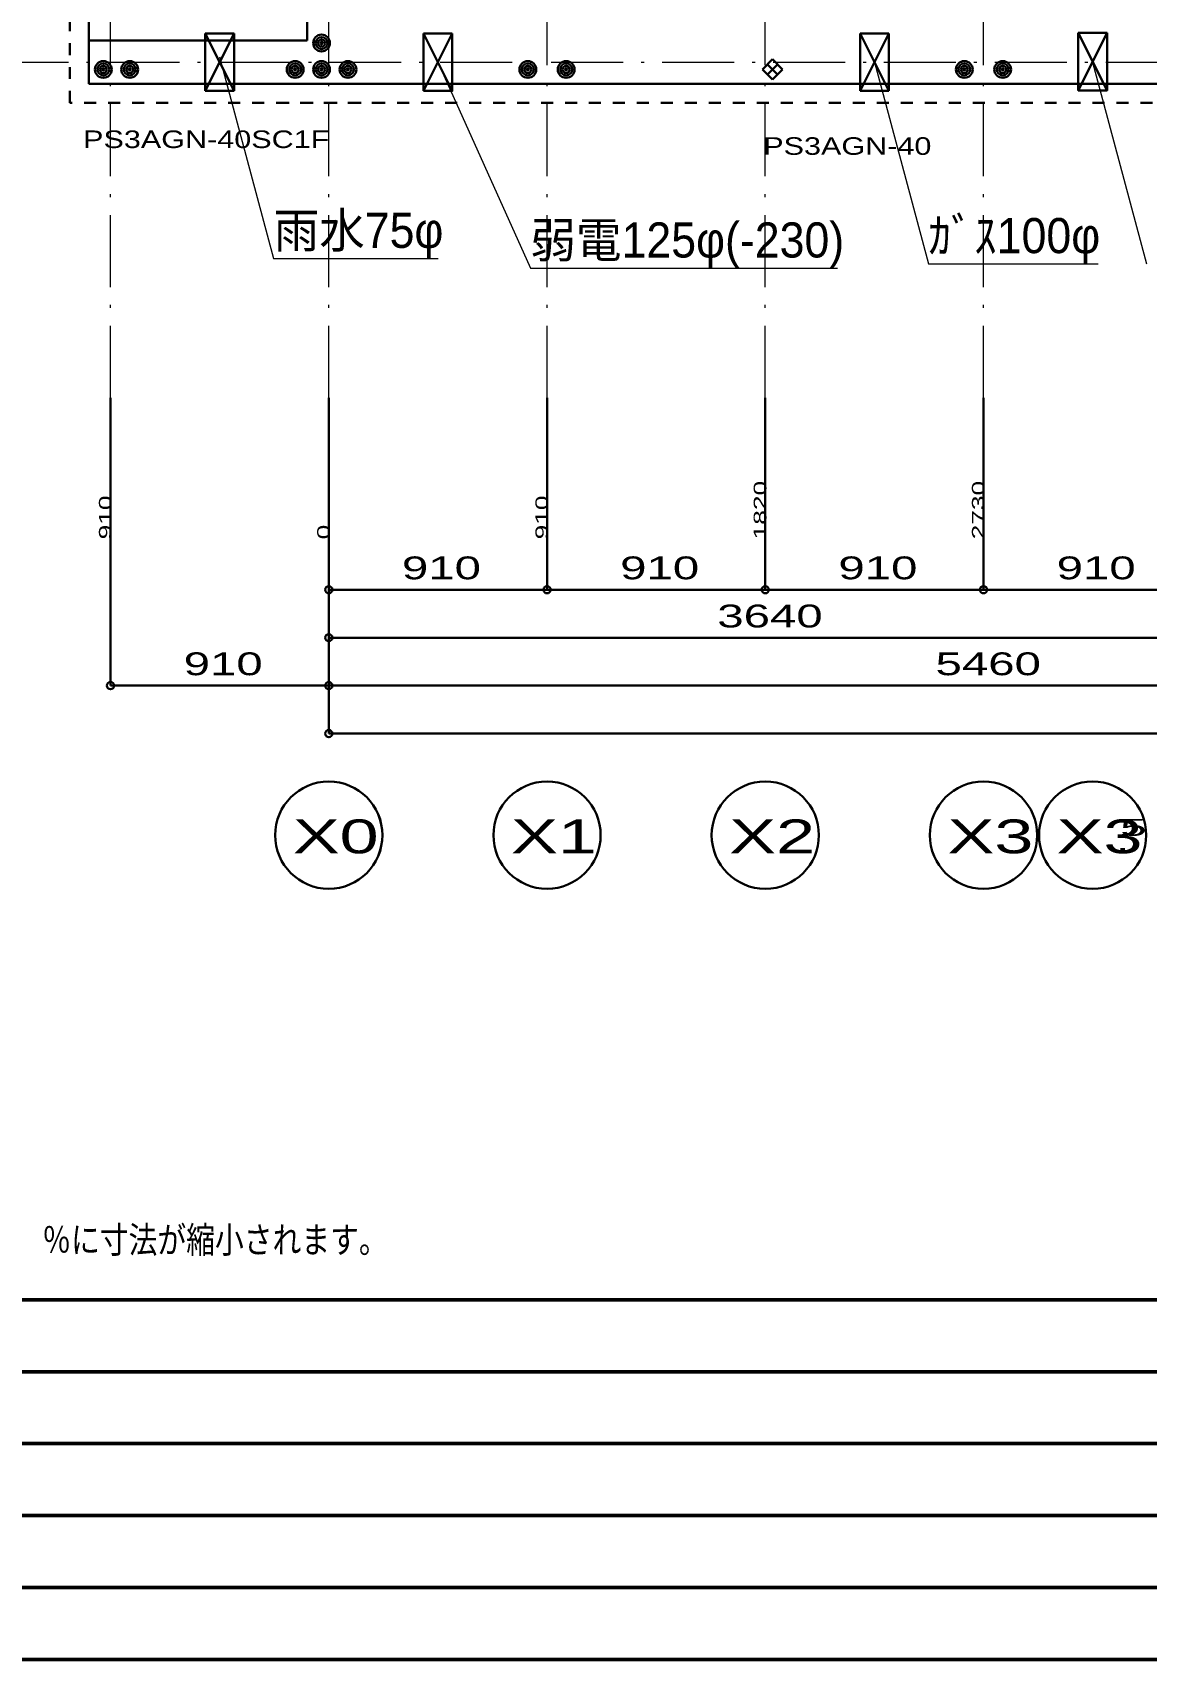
# Model space of a CAD drawing. Units: millimetres at full size, sheet at 1:50. Extents: x -14288 to 14412, y -10089 to 9986.
# Drawn here: x -9032 to -4387, y -10089 to -3304 of the extents above; entities that cross this region are included whole.
import ezdxf
from ezdxf.enums import TextEntityAlignment as Align

# ---------------------------------------------------------------- set-up
doc = ezdxf.new("R2010")
doc.units = ezdxf.units.MM
doc.header["$LTSCALE"] = 50
doc.linetypes.add('DASHED_DOTTED', pattern=[9.25, 6, -1.5, 0.25, -1.5])
doc.linetypes.add('USER2', pattern=[4, 1, -1, 1, -1])
for name, color, linetype, lineweight in [('2-1_スリーブ(ガス)', 84, 'Continuous', 30), ('2-2_スリーブ(給排水)', 1, 'Continuous', 30), ('2-3_スリーブ(電気)', 5, 'Continuous', 30), ('2-8_図枠', 251, 'Continuous', 50), ('2-C_基礎躯体(最終伏図)', 251, 'Continuous', 30), ('2-F_文字', 230, 'Continuous', 18), ('3-0_文字(スリーブ)', 230, 'Continuous', 18), ('F-0', 9, 'DASHED_DOTTED', 18)]:
    doc.layers.add(name, color=color, linetype=linetype, lineweight=lineweight)
doc.styles.add('bigfont', font='')
doc.styles.add('HGｺﾞｼｯｸM', font='')
doc.styles.add('ＭＳ ゴシック', font='')
doc.styles.get('bigfont').set_extended_font_data('bigfont')
doc.styles.get('HGｺﾞｼｯｸM').set_extended_font_data('HGｺﾞｼｯｸM')
doc.styles.get('ＭＳ ゴシック').set_extended_font_data('MS Gothic')

msp = doc.modelspace()

# ---------------------------------------------------------------- linework, layer by layer
at = {"layer": '2-1_スリーブ(ガス)'}
for p, q in [((-5461.46, -3307.4), (-5581.46, -3547.4)), ((-5581.46, -3307.4), (-5581.46, -3547.4)), ((-5581.46, -3307.4), (-5461.46, -3307.4)), ((-5461.46, -3547.4), (-5581.46, -3307.4)), ((-5461.46, -3307.4), (-5461.46, -3547.4)), ((-5461.46, -3547.4), (-5581.46, -3547.4))]:
    msp.add_line(p, q, dxfattribs=at)
at = {"layer": '2-2_スリーブ(給排水)'}
for p, q in [((-8311.46, -3307.4), (-8191.46, -3307.4)), ((-8311.46, -3547.4), (-8191.46, -3307.4)), ((-8311.46, -3307.4), (-8191.46, -3547.4)), ((-8311.46, -3547.4), (-8311.46, -3307.4)), ((-8191.46, -3547.4), (-8191.46, -3307.4)), ((-4671.46, -3304.9), (-4551.46, -3304.9)), ((-4671.46, -3544.9), (-4551.46, -3304.9)), ((-4551.46, -3544.9), (-4551.46, -3304.9)), ((-8191.46, -3547.4), (-8311.46, -3547.4))]:
    msp.add_line(p, q, dxfattribs=at)
msp.add_lwpolyline([(-4671.46, -3304.9), (-4551.46, -3544.9), (-4671.46, -3544.9)], close=True, dxfattribs=at)
at = {"layer": '2-3_スリーブ(電気)'}
for p, q in [((-7401.46, -3547.4), (-7281.46, -3307.4)), ((-7401.46, -3307.4), (-7281.46, -3307.4)), ((-7401.46, -3547.4), (-7401.46, -3307.4)), ((-7281.46, -3547.4), (-7401.46, -3547.4))]:
    msp.add_line(p, q, dxfattribs=at)
msp.add_lwpolyline([(-7401.46, -3307.4), (-7281.46, -3547.4), (-7281.46, -3307.4)], dxfattribs=at)
at = {"layer": '2-8_図枠'}
for p, q in [((-14287.6, -8588.71), (14412.4, -8588.71)), ((-13812.6, -8888.71), (-2271.1, -8888.71)), ((-13812.6, -9188.71), (-2271.1, -9188.71)), ((-13812.6, -9488.71), (-2271.1, -9488.71)), ((-13812.6, -9788.71), (-2271.1, -9788.71))]:
    msp.add_line(p, q, dxfattribs=at)
for points in [[(-14287.6, -10088.71), (14412.4, -10088.71), (14412.4, 9985.69), (-14287.6, 9985.69)], [(14412.4, -10088.71), (14412.4, 9985.69), (-14287.6, 9985.69), (-14287.6, -10088.71)]]:
    msp.add_lwpolyline(points, close=True, dxfattribs=at)
at = {"layer": '2-C_基礎躯体(最終伏図)', "linetype": 'USER2'}
for p, q in [((-8876.46, -3597.4), (-8876.46, 1292.6)), ((-7566.46, -3597.4), (-8876.46, -3597.4)), ((11938.54, -3597.4), (-7966.46, -3597.4))]:
    msp.add_line(p, q, dxfattribs=at)
at = {"layer": '2-C_基礎躯体(最終伏図)'}
for p, q in [((-8796.47, -3337.4), (-8796.47, 1032.6)), ((-7886.47, -3337.4), (-7886.47, 1032.6)), ((-8796.47, -3337.4), (-7886.47, -3337.4)), ((-8796.47, -3517.4), (-8796.47, -3337.4)), ((-5988.68, -3457.19), (-5946.68, -3415.19)), ((-5946.68, -3499.62), (-5988.68, -3457.62)), ((-5967.47, -3478.4), (-5925.47, -3436.4)), ((-5925.47, -3478.4), (-5967.47, -3436.4)), ((-5904.25, -3457.19), (-5946.25, -3415.19)), ((-5946.25, -3499.62), (-5904.25, -3457.62)), ((-7666.47, -3517.4), (-8796.47, -3517.4)), ((11858.53, -3517.4), (-7886.47, -3517.4)), ((-8706.47, -6027.4), (-8706.47, -4827.4)), ((-8706.46, -6027.4), (-8706.46, -4827.4)), ((-7796.47, -5627.4), (-7796.47, -4827.4)), ((-7796.47, -6027.4), (-7796.47, -4827.4)), ((-7796.47, -6027.4), (-7796.47, -4827.4)), ((-7796.47, -6227.4), (-7796.47, -4827.4)), ((-7796.46, -6227.4), (-7796.46, -4827.4)), ((-7796.46, -6027.4), (-7796.46, -4827.4)), ((-7796.46, -6027.4), (-7796.46, -4827.4)), ((-7796.46, -5827.4), (-7796.46, -4827.4)), ((-6886.47, -5627.4), (-6886.47, -4827.4)), ((-6886.47, -5627.4), (-6886.47, -4827.4)), ((-5976.47, -5627.4), (-5976.47, -4827.4)), ((-5976.47, -5627.4), (-5976.47, -4827.4)), ((-5066.47, -5627.4), (-5066.47, -4827.4)), ((-5066.47, -5627.4), (-5066.47, -4827.4)), ((-7796.47, -5627.4), (-6886.47, -5627.4)), ((-6886.47, -5627.4), (-5976.47, -5627.4)), ((-5976.47, -5627.4), (-5066.47, -5627.4)), ((-5066.47, -5627.4), (-4156.47, -5627.4)), ((-7796.46, -5827.4), (-4156.46, -5827.4)), ((-8706.47, -6027.4), (-7796.47, -6027.4)), ((-8706.46, -6027.4), (-7796.46, -6027.4)), ((-7796.47, -6027.4), (-2336.47, -6027.4)), ((-7796.46, -6027.4), (-2336.46, -6027.4)), ((11768.53, -6227.4), (-7796.47, -6227.4)), ((11768.54, -6227.4), (-7796.46, -6227.4))]:
    msp.add_line(p, q, dxfattribs=at)
for centre, radius in [((-7826.47, -3347.4), 35), ((-7826.47, -3347.4), 25), ((-7826.47, -3347.4), 15), ((-7826.47, -3347.4), 5), ((-8736.47, -3457.4), 35), ((-8736.47, -3457.4), 25), ((-8736.47, -3457.4), 15), ((-8736.47, -3457.4), 5), ((-8626.47, -3457.4), 35), ((-8626.47, -3457.4), 25), ((-8626.47, -3457.4), 15), ((-8626.47, -3457.4), 5), ((-7936.47, -3457.4), 35), ((-7936.47, -3457.4), 25), ((-7936.47, -3457.4), 15), ((-7936.47, -3457.4), 5), ((-7826.47, -3457.4), 35), ((-7826.47, -3457.4), 25), ((-7826.47, -3457.4), 15), ((-7826.47, -3457.4), 5), ((-7716.47, -3457.4), 35), ((-7716.47, -3457.4), 25), ((-7716.47, -3457.4), 15), ((-7716.47, -3457.4), 5), ((-6966.47, -3457.4), 35), ((-6966.47, -3457.4), 25), ((-6966.47, -3457.4), 15), ((-6966.47, -3457.4), 5), ((-6806.47, -3457.4), 35), ((-6806.47, -3457.4), 25), ((-6806.47, -3457.4), 15), ((-6806.47, -3457.4), 5), ((-5146.47, -3457.4), 35), ((-5146.47, -3457.4), 25), ((-5146.47, -3457.4), 15), ((-5146.47, -3457.4), 5), ((-4986.47, -3457.4), 35), ((-4986.47, -3457.4), 25), ((-4986.47, -3457.4), 15), ((-4986.47, -3457.4), 5), ((-7796.47, -5627.4), 15), ((-6886.47, -5627.4), 15), ((-6886.47, -5627.4), 15), ((-5976.47, -5627.4), 15), ((-5976.47, -5627.4), 15), ((-5066.47, -5627.4), 15), ((-5066.47, -5627.4), 15), ((-7796.46, -5827.4), 15), ((-8706.47, -6027.4), 15), ((-8706.46, -6027.4), 15), ((-7796.47, -6027.4), 15), ((-7796.47, -6027.4), 15), ((-7796.46, -6027.4), 15), ((-7796.46, -6027.4), 15), ((-7796.47, -6227.4), 15), ((-7796.46, -6227.4), 15), ((-7796.47, -6651.01), 223.61), ((-7796.46, -6651.01), 223.61), ((-6886.47, -6651.01), 223.61), ((-6886.46, -6651.01), 223.61), ((-5976.47, -6651.01), 223.61), ((-5976.46, -6651.01), 223.61), ((-5066.47, -6651.01), 223.61), ((-5066.46, -6651.01), 223.61), ((-4611.47, -6651.01), 223.61), ((-4611.46, -6651.01), 223.61)]:
    msp.add_circle(centre, radius, dxfattribs=at)
at = {"layer": '2-F_文字'}
for p, q in [((-7341.46, -3427.4), (-6955.62, -4285.9)), ((-6955.62, -4285.9), (-5675.23, -4285.9))]:
    msp.add_line(p, q, dxfattribs=at)
at = {"layer": '3-0_文字(スリーブ)'}
for p, q in [((-8251.46, -3405.4), (-8026.29, -4245.78)), ((-5521.46, -3427.4), (-5296.29, -4267.78)), ((-4611.46, -3427.4), (-4386.29, -4267.78)), ((-8026.29, -4245.78), (-7340.12, -4245.78)), ((-5296.29, -4267.78), (-4588.16, -4267.78))]:
    msp.add_line(p, q, dxfattribs=at)
at = {"layer": 'F-0'}
for p, q in [((-8706.46, -4827.4), (-8706.46, 7309.38)), ((-7796.47, -4827.4), (-7796.47, 7309.38)), ((-6886.47, -4827.4), (-6886.47, 7309.38)), ((-5976.47, -4827.4), (-5976.47, 7309.38)), ((-5066.47, -4827.4), (-5066.47, 7309.38)), ((-10106.46, -3427.41), (13188.12, -3427.41))]:
    msp.add_line(p, q, dxfattribs=at)

# ---------------------------------------------------------------- texts
at = {"layer": '2-8_図枠', "style": 'ＭＳ ゴシック', "width": 0.8}
msp.add_text('％に寸法が縮小されます。', height=110, dxfattribs=at).set_placement((-8991.28, -8426.6), align=Align.BOTTOM_LEFT)
at = {"layer": '2-C_基礎躯体(最終伏図)', "style": 'bigfont'}
for s, height, width, p in [('PS3AGN-40SC1F', 73.31, 1.3, (-8820.97, -3807.42)), ('PS3AGN-40', 73.31, 1.3, (-5985.02, -3835.64)), ('910', 95.26, 1.55, (-7491.47, -5612.5)), ('910', 95.26, 1.55, (-6581.47, -5612.5)), ('910', 95.26, 1.55, (-5671.47, -5612.5)), ('910', 95.26, 1.55, (-4761.47, -5612.5)), ('3640', 95.26, 1.55, (-6176.46, -5813.25)), ('910', 95.26, 1.55, (-8401.47, -6012.5)), ('910', 95.26, 1.55, (-8401.46, -6012.5)), ('5460', 95.26, 1.55, (-5266.47, -6012.5)), ('5460', 95.26, 1.55, (-5266.46, -6012.5)), ('X0', 141.1, 1.55, (-7946.47, -6768.93)), ('X0', 141.1, 1.55, (-7946.46, -6768.93)), ('X1', 141.1, 1.55, (-7036.47, -6768.93)), ('X1', 141.1, 1.55, (-7036.46, -6768.93)), ('X2', 141.1, 1.55, (-6126.47, -6768.93)), ('X2', 141.1, 1.55, (-6126.46, -6768.93)), ('X3', 141.1, 1.55, (-5216.47, -6768.93)), ('X3', 141.1, 1.55, (-5216.46, -6768.93)), ('X3', 141.1, 1.55, (-4761.47, -6768.93)), ('X3', 141.1, 1.55, (-4761.46, -6768.93)), ('5', 70.56, 2.1, (-4496.47, -6674.97)), ('5', 70.56, 2.1, (-4496.46, -6674.97)), ('.', 141.1, 1.15, (-4516.47, -6768.93)), ('.', 141.1, 1.15, (-4516.46, -6768.93))]:
    msp.add_text(s, height=height, dxfattribs=dict(at, width=width)).set_placement(p, align=Align.BOTTOM_LEFT)
at = {"layer": '2-C_基礎躯体(最終伏図)', "style": 'bigfont', "width": 1.55}
for s, p in [('1820', (-5956, -5417.4)), ('2730', (-5046, -5417.4)), ('910', (-8686, -5417.4)), ('910', (-8686, -5417.4)), ('910', (-6866, -5417.4)), ('0', (-7776, -5417.4)), ('0', (-7776, -5417.4))]:
    msp.add_text(s, height=52.92, rotation=90, dxfattribs=at).set_placement(p, align=Align.BOTTOM_LEFT)
at = {"layer": '2-F_文字', "style": 'HGｺﾞｼｯｸM', "width": 0.95}
msp.add_text('弱電125φ(-230)', height=146.6, dxfattribs=at).set_placement((-6955.62, -4285.9), align=Align.BOTTOM_LEFT)
at = {"layer": '3-0_文字(スリーブ)', "style": 'HGｺﾞｼｯｸM', "width": 0.95}
for s, p in [('雨水75φ', (-8026.29, -4245.78)), ('ｶﾞｽ100φ', (-5296.29, -4267.78))]:
    msp.add_text(s, height=146.6, dxfattribs=at).set_placement(p, align=Align.BOTTOM_LEFT)

doc.saveas('drawing.dxf')
